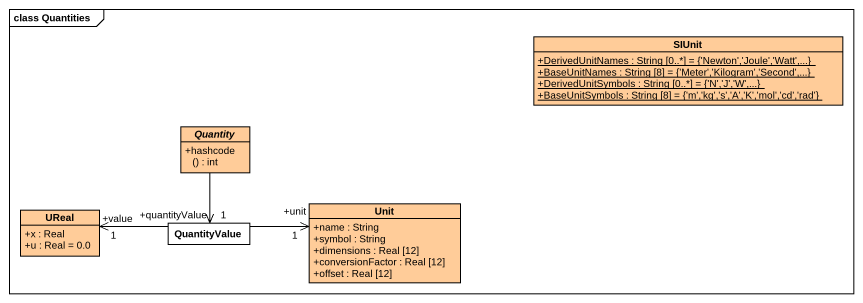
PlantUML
@startuml
mainframe class Quantities
hide circle
hide empty members
skinparam classAttributeIconSize 0
class SIUnit #FFCC99 {
  {static} +DerivedUnitNames : String [0..*] = {'Newton','Joule','Watt',...}
  {static} +BaseUnitNames : String [8] = {'Meter','Kilogram','Second',...}
  {static} +DerivedUnitSymbols : String [0..*] = {'N','J','W',...}
  {static} +BaseUnitSymbols : String [8] = {'m','kg','s','A','K','mol','cd','rad'}
}
abstract class Quantity #FFCC99 {
  +hashcode() : int
}
class UReal #FFCC99 {
  +x : Real
  +u : Real = 0.0
}
class QuantityValue
class Unit #FFCC99 {
  +name : String
  +symbol : String
  +dimensions : Real [12]
  +conversionFactor : Real [12]
  +offset : Real [12]
}
Quantity --> "+quantityValue\n1" QuantityValue
QuantityValue -left-> "+value\n1" UReal
QuantityValue -right-> "+unit\n1" Unit
@enduml
